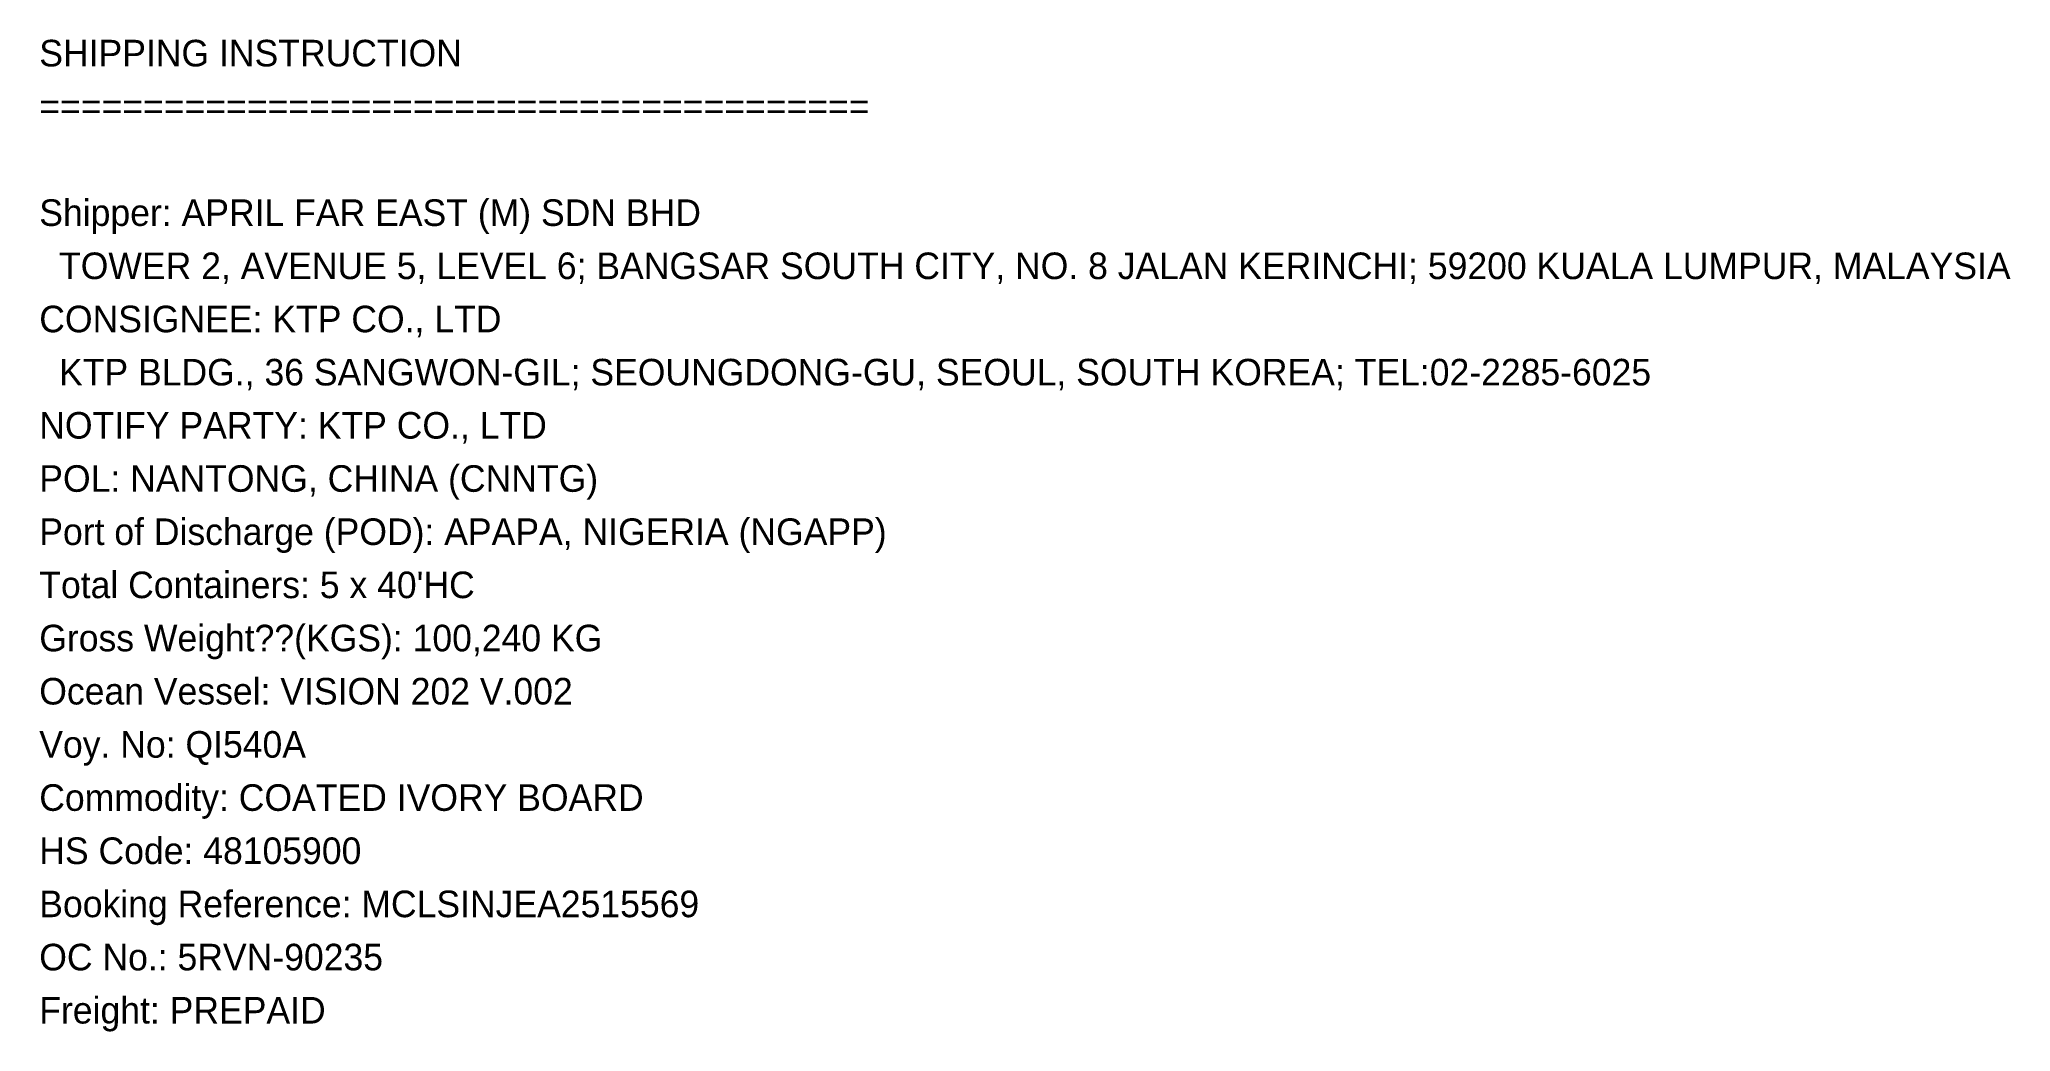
# Model space of a CAD drawing. Header units: metres. Extents: x 0 to 185, y -91 to 3.
import ezdxf

# ---------------------------------------------------------------- set-up
doc = ezdxf.new("R2010")
doc.units = ezdxf.units.M

msp = doc.modelspace()

# ---------------------------------------------------------------- texts
for s, p in [('SHIPPING INSTRUCTION', (0, 0)), ('========================================', (0, -5)), ('Shipper: APRIL FAR EAST (M) SDN BHD', (0, -15)), ('  TOWER 2, AVENUE 5, LEVEL 6; BANGSAR SOUTH CITY, NO. 8 JALAN KERINCHI; 59200 KUALA LUMPUR, MALAYSIA', (0, -20)), ('CONSIGNEE: KTP CO., LTD', (0, -25)), ('  KTP BLDG., 36 SANGWON-GIL; SEOUNGDONG-GU, SEOUL, SOUTH KOREA; TEL:02-2285-6025', (0, -30)), ('NOTIFY PARTY: KTP CO., LTD', (0, -35)), ('POL: NANTONG, CHINA (CNNTG)', (0, -40)), ('Port of Discharge (POD): APAPA, NIGERIA (NGAPP)', (0, -45)), ("Total Containers: 5 x 40'HC", (0, -50)), ('Gross Weight??(KGS): 100,240 KG', (0, -55)), ('Ocean Vessel: VISION 202 V.002', (0, -60)), ('Voy. No: QI540A', (0, -65)), ('Commodity: COATED IVORY BOARD', (0, -70)), ('HS Code: 48105900', (0, -75)), ('Booking Reference: MCLSINJEA2515569', (0, -80)), ('OC No.: 5RVN-90235', (0, -85)), ('Freight: PREPAID', (0, -90))]:
    msp.add_text(s, height=2.5).set_placement(p)

doc.saveas('drawing.dxf')
